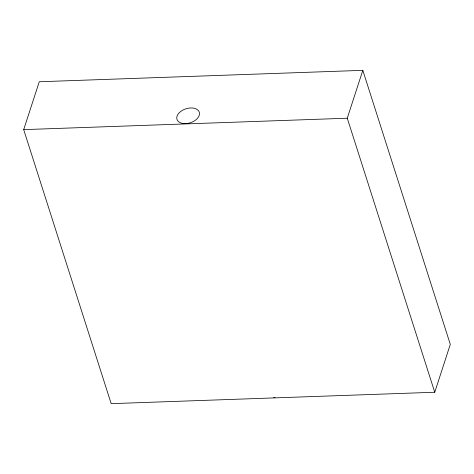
<?xml version="1.0" encoding="UTF-8"?>
<svg xmlns="http://www.w3.org/2000/svg" width="474" height="474" viewBox="0 0 474 474"><rect width="100%" height="100%" fill="white"/><g stroke="black" fill="none" stroke-linecap="round" stroke-linejoin="round"><path stroke-width="0.71" d="M23.7 129.627L39.253 81.753L362.823 70.342L450.3 344.373L434.747 392.247L111.177 403.658L23.7 129.627L347.264 118.216L362.823 70.342M273.735 397.562L275.062 397.449M347.264 118.216L434.747 392.247M187.58 123.418L185.227 123.619A11.726 7.329 -17.7 0 1 179.498 112.468A11.726 7.329 -17.7 0 1 198.594 110.845A11.726 7.329 -17.7 0 1 187.58 123.418"/></g></svg>
